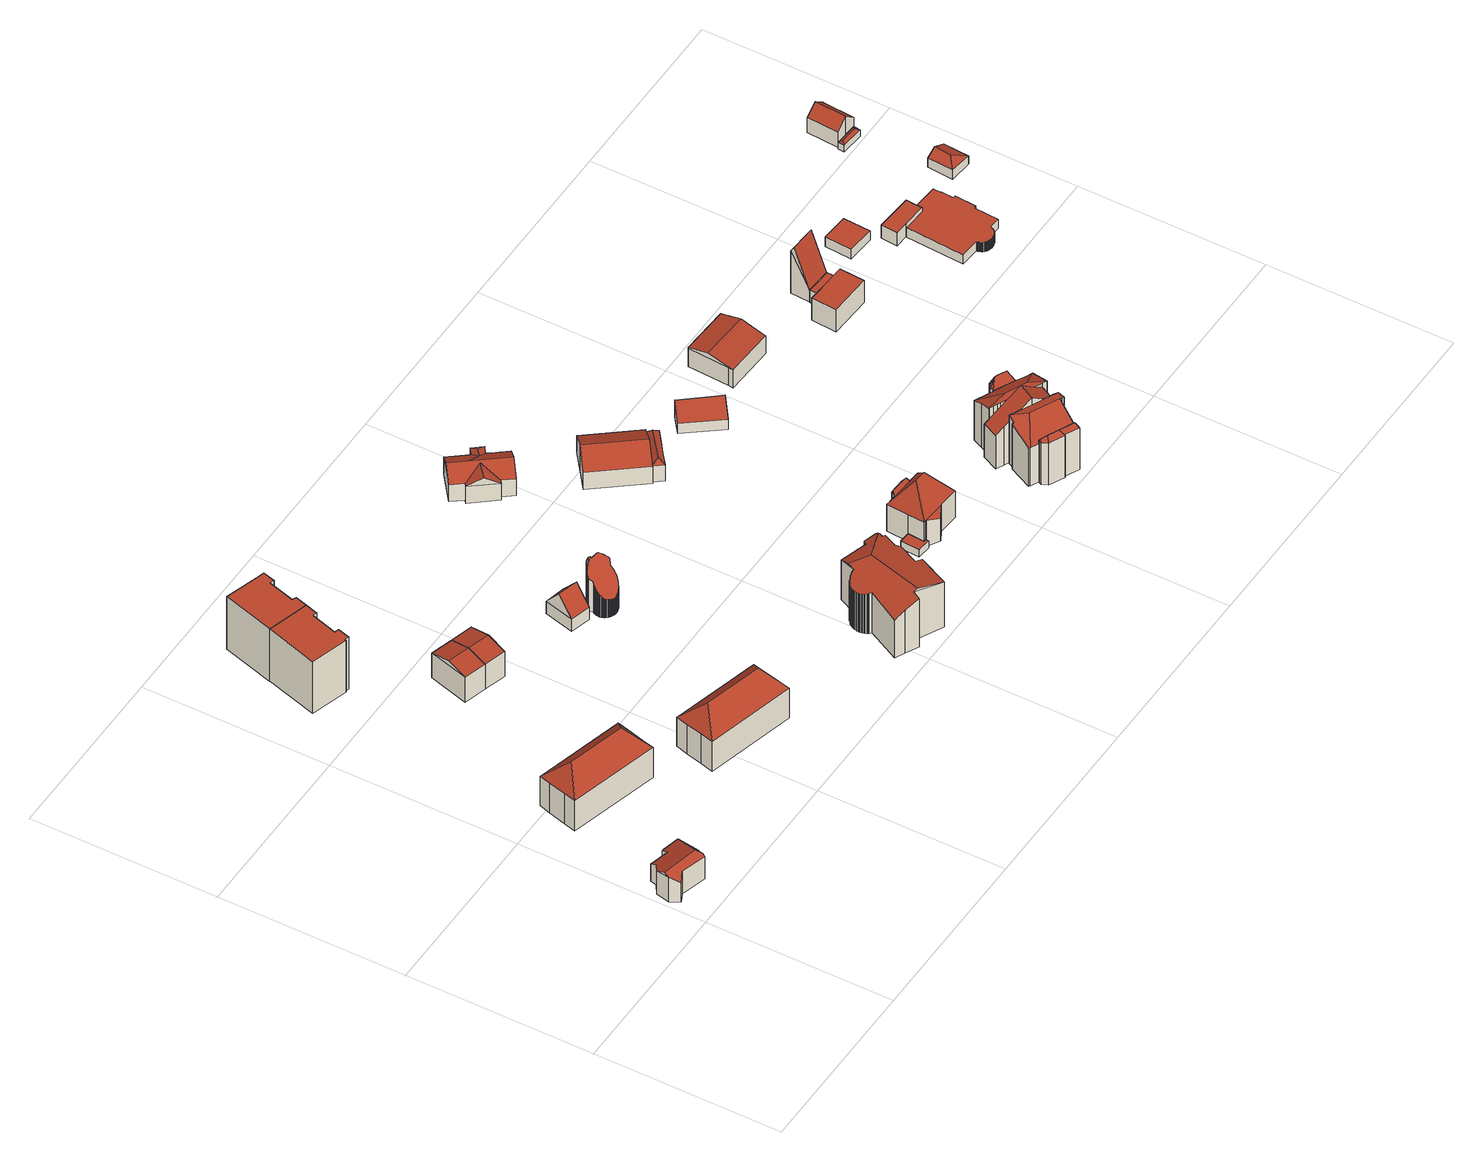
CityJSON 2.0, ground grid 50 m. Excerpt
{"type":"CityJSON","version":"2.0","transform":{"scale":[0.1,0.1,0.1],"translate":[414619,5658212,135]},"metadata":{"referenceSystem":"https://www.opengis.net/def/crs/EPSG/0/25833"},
"CityObjects":{
"building1":{"type":"Building","attributes":{"Dachtyp_tdc":"tdcFreeFormRoof","Gemeindeschluessel":14612000,"Dachneigung":26.39,"QualitaetDacherkennung":44,"Geometrietyp2DReferenz":"3000","measuredHeight":8.62,"function":"31001_9998","roofType":"5000"},"geometry":[{"type":"Solid","lod":"2","boundaries":[[[[0,1,2,3]],[[1,4,5,2]],[[4,6,7,5]],[[6,8,9,7]],[[8,10,11,9]],[[10,12,13,11]],[[12,14,15,13]],[[14,16,17,15]],[[16,18,19,17]],[[18,20,21,19]],[[20,22,23,21]],[[22,24,25,23]],[[24,26,27,25]],[[26,0,3,27]],[[28,29,24,22,20,30]],[[30,18,16,14,12,10,8,6,31,28]],[[26,29,28,31,4,1,0]],[[6,4,31]],[[20,18,30]],[[26,24,29]],[[3,2,5,7,9,11,13,15,17,19,21,23,25,27]]]],"semantics":{"surfaces":[{"type":"WallSurface"},{"type":"RoofSurface"},{"type":"GroundSurface"}],"values":[[0,0,0,0,0,0,0,0,0,0,0,0,0,0,1,1,1,0,0,0,2]]}}]},
"building2":{"type":"Building","attributes":{"Dachtyp_tdc":"tdcHipRoof","Gemeindeschluessel":14612000,"Dachneigung":44.31,"QualitaetDacherkennung":67,"Geometrietyp2DReferenz":"3000","measuredHeight":15.04,"function":"31001_9998","roofType":"3200"},"geometry":[{"type":"Solid","lod":"2","boundaries":[[[[32,33,34,35]],[[33,36,37,34]],[[36,38,39,37]],[[38,40,41,39]],[[40,42,43,41]],[[42,44,45,43]],[[44,46,47,45]],[[46,32,35,47]],[[36,33,32,46,48]],[[44,42,40,38,49]],[[46,44,49,48]],[[38,36,48,49]],[[35,34,37,39,41,43,45,47]]]],"semantics":{"surfaces":[{"type":"WallSurface"},{"type":"RoofSurface"},{"type":"GroundSurface"}],"values":[[0,0,0,0,0,0,0,0,1,1,1,1,2]]}}]},
"building3":{"type":"Building","attributes":{"Dachtyp_tdc":"tdcPolyFlatRoof","Gemeindeschluessel":14612000,"Dachneigung":0,"QualitaetDacherkennung":74,"Geometrietyp2DReferenz":"3000","measuredHeight":16.59,"function":"31001_9998","roofType":"1000"},"geometry":[{"type":"Solid","lod":"2","boundaries":[[[[50,51,52,53]],[[51,54,55,52]],[[54,56,57,55]],[[56,58,59,57]],[[58,60,61,59]],[[60,62,63,61]],[[62,64,65,63]],[[64,66,67,65]],[[66,68,69,67]],[[68,70,71,69]],[[70,50,53,71]],[[70,68,66,64,62,60,58,56,54,51,50]],[[53,52,55,57,59,61,63,65,67,69,71]]]],"semantics":{"surfaces":[{"type":"WallSurface"},{"type":"RoofSurface"},{"type":"GroundSurface"}],"values":[[0,0,0,0,0,0,0,0,0,0,0,1,2]]}}]},
"building4":{"type":"Building","attributes":{"Dachtyp_tdc":"tdcPolyFlatRoof","Gemeindeschluessel":14612000,"Dachneigung":0,"QualitaetDacherkennung":79,"Geometrietyp2DReferenz":"3000","measuredHeight":16.67,"function":"31001_9998","roofType":"1000"},"geometry":[{"type":"Solid","lod":"2","boundaries":[[[[72,73,74,75]],[[73,76,77,74]],[[76,78,79,77]],[[78,80,81,79]],[[80,50,82,81]],[[50,70,83,82]],[[70,68,84,83]],[[68,85,86,84]],[[85,87,88,86]],[[87,72,75,88]],[[87,85,68,70,50,80,78,76,73,72]],[[75,74,77,79,81,82,83,84,86,88]]]],"semantics":{"surfaces":[{"type":"WallSurface"},{"type":"RoofSurface"},{"type":"GroundSurface"}],"values":[[0,0,0,0,0,0,0,0,0,0,1,2]]}}]},
"building5":{"type":"Building","attributes":{"Dachtyp_tdc":"tdcGableRoof","Gemeindeschluessel":14612000,"Dachneigung":14.91,"QualitaetDacherkennung":47,"Geometrietyp2DReferenz":"3000","measuredHeight":9.31,"function":"31001_9998","roofType":"3100"},"geometry":[{"type":"Solid","lod":"2","boundaries":[[[[89,90,91,92]],[[90,93,94,91]],[[93,95,96,94]],[[95,89,92,96]],[[93,90,97]],[[89,95,98]],[[90,89,98,97]],[[95,93,97,98]],[[92,91,94,96]]]],"semantics":{"surfaces":[{"type":"WallSurface"},{"type":"RoofSurface"},{"type":"GroundSurface"}],"values":[[0,0,0,0,0,0,1,1,2]]}}]},
"building6":{"type":"Building","attributes":{"Dachtyp_tdc":"tdcFreeFormRoof","Gemeindeschluessel":14612000,"Dachneigung":45.02,"QualitaetDacherkennung":69,"Geometrietyp2DReferenz":"3000","measuredHeight":15.14,"function":"31001_9998","roofType":"5000"},"geometry":[{"type":"Solid","lod":"2","boundaries":[[[[99,100,101,102]],[[100,103,104,101]],[[103,105,106,104]],[[105,107,108,106]],[[107,109,110,108]],[[109,111,112,110]],[[111,113,114,112]],[[113,99,102,114]],[[113,111,109,115,99]],[[116,107,105,103,100]],[[115,109,107,116]],[[99,115,116,100]],[[102,101,104,106,108,110,112,114]]]],"semantics":{"surfaces":[{"type":"WallSurface"},{"type":"RoofSurface"},{"type":"GroundSurface"}],"values":[[0,0,0,0,0,0,0,0,1,1,1,1,2]]}}]},
"building7":{"type":"Building","attributes":{"Dachtyp_tdc":"tdcGableRoof","Gemeindeschluessel":14612000,"Dachneigung":14.8,"QualitaetDacherkennung":48,"Geometrietyp2DReferenz":"3000","measuredHeight":9.32,"function":"31001_9998","roofType":"3100"},"geometry":[{"type":"Solid","lod":"2","boundaries":[[[[117,118,119]],[[89,117,119,120]],[[118,95,120,119]],[[121,92,96,122]],[[117,89,92,121]],[[89,95,96,92]],[[95,118,122,96]],[[118,117,121,122]],[[95,89,120]]]],"semantics":{"surfaces":[{"type":"WallSurface"},{"type":"RoofSurface"},{"type":"GroundSurface"}],"values":[[0,1,1,2,0,0,0,0,0]]}}]},
"building8":{"type":"Building","attributes":{"Dachtyp_tdc":"tdcGableRoof","Gemeindeschluessel":14612000,"Dachneigung":50.18,"QualitaetDacherkennung":15,"Geometrietyp2DReferenz":"3000","measuredHeight":9.1,"function":"31001_2000","roofType":"3100"},"geometry":[{"type":"Solid","lod":"2","boundaries":[[[[123,124,125,126]],[[124,127,128,125]],[[127,129,130,128]],[[129,123,126,130]],[[127,124,131]],[[123,129,132]],[[124,123,132,131]],[[129,127,131,132]],[[126,125,128,130]]]],"semantics":{"surfaces":[{"type":"WallSurface"},{"type":"RoofSurface"},{"type":"GroundSurface"}],"values":[[0,0,0,0,0,0,1,1,2]]}}]},
"building9":{"type":"Building","attributes":{"Dachtyp_tdc":"tdcFreeFormRoof","Gemeindeschluessel":14612000,"Dachneigung":49.87,"QualitaetDacherkennung":11,"Geometrietyp2DReferenz":"3000","measuredHeight":13.91,"function":"31001_2000","roofType":"5000"},"geometry":[{"type":"Solid","lod":"2","boundaries":[[[[133,134,135,136]],[[134,137,138,135]],[[137,139,140,138]],[[139,141,142,140]],[[141,143,144,142]],[[143,145,146,144]],[[145,147,148,146]],[[147,149,150,148]],[[149,151,152,150]],[[151,153,154,152]],[[153,155,156,154]],[[155,157,158,156]],[[157,159,160,158]],[[161,162,163,164,165,166,167,168,169,170,171,172,173,174,175,176,177,178,179,180,181,182,183,184,185,186,187,188,189,190,191,192,193,194,195,159,157,196,197,151,149,147,145,143,141,139,137,134,133,198,199,200,201,202,203,204,205,206,207,208,209,210,211,212,213,214,215,216,217,218,219,220,221,222,223,224,225,226,227,228,229,230,231,232]],[[196,155,153,197]],[[194,233,234,195]],[[193,233,194]],[[153,151,197]],[[157,155,196]],[[160,235,236,237,238,239,240,241,242,243,244,245,246,247,248,249,250,251,252,253,254,255,256,257,258,259,260,261,262,263,264,265,266,267,268,269,270,271,272,273,274,275,276,277,278,279,280,281,282,283,284,285,286,287,288,289,290,291,292,293,294,295,296,297,298,299,300,301,302,303,304,305,136,135,138,140,142,144,146,148,150,152,154,156,158]],[[159,195,235,160]],[[195,234,236,235]],[[234,233,237,236]],[[233,193,238,237]],[[193,192,239,238]],[[189,188,243,242]],[[190,189,242,241]],[[188,187,244,243]],[[187,186,245,244]],[[186,185,246,245]],[[185,184,247,246]],[[184,183,248,247]],[[183,182,249,248]],[[182,181,250,249]],[[181,180,251,250]],[[180,179,252,251]],[[179,178,253,252]],[[178,177,254,253]],[[177,176,255,254]],[[176,175,256,255]],[[175,174,257,256]],[[174,173,258,257]],[[173,172,259,258]],[[172,171,260,259]],[[171,170,261,260]],[[170,169,262,261]],[[169,168,263,262]],[[168,167,264,263]],[[192,191,240,239]],[[191,190,241,240]],[[164,163,268,267]],[[167,166,265,264]],[[166,165,266,265]],[[165,164,267,266]],[[163,162,269,268]],[[162,161,270,269]],[[161,232,271,270]],[[232,231,272,271]],[[231,230,273,272]],[[230,229,274,273]],[[229,228,275,274]],[[228,227,276,275]],[[227,226,277,276]],[[226,225,278,277]],[[225,224,279,278]],[[224,223,280,279]],[[223,222,281,280]],[[222,221,282,281]],[[221,220,283,282]],[[220,219,284,283]],[[219,218,285,284]],[[218,217,286,285]],[[217,216,287,286]],[[214,213,290,289]],[[213,212,291,290]],[[212,211,292,291]],[[211,210,293,292]],[[210,209,294,293]],[[209,208,295,294]],[[208,207,296,295]],[[207,206,297,296]],[[206,205,298,297]],[[205,204,299,298]],[[204,203,300,299]],[[203,202,301,300]],[[202,201,302,301]],[[201,200,303,302]],[[200,199,304,303]],[[199,198,305,304]],[[198,133,136,305]],[[216,215,288,287]],[[215,214,289,288]]]],"semantics":{"surfaces":[{"type":"WallSurface"},{"type":"RoofSurface"},{"type":"GroundSurface"}],"values":[[0,0,0,0,0,0,0,0,0,0,0,0,0,1,1,1,0,0,0,2,0,0,0,0,0,0,0,0,0,0,0,0,0,0,0,0,0,0,0,0,0,0,0,0,0,0,0,0,0,0,0,0,0,0,0,0,0,0,0,0,0,0,0,0,0,0,0,0,0,0,0,0,0,0,0,0,0,0,0,0,0,0,0,0,0,0,0,0,0,0,0,0]]}}]},
"building10":{"type":"Building","attributes":{"Dachtyp_tdc":"tdcFreeFormRoof","Gemeindeschluessel":14612000,"Dachneigung":14.14,"QualitaetDacherkennung":17,"Geometrietyp2DReferenz":"3000","measuredHeight":16.1,"function":"31001_9998","roofType":"5000"},"geometry":[{"type":"Solid","lod":"2","boundaries":[[[[306,307,308,309]],[[307,310,311,308]],[[310,312,313,311]],[[312,314,315,313]],[[314,316,317,315]],[[316,318,319,317]],[[318,320,321,319]],[[320,322,323,321]],[[324,325,326,327]],[[325,328,329,326]],[[328,330,331,329]],[[330,332,333,331]],[[332,334,335,333]],[[334,336,337,335]],[[336,338,339,337]],[[338,340,341,339]],[[340,342,343,341]],[[342,344,345,343]],[[344,346,347,345]],[[346,348,349,347]],[[348,350,351,349]],[[350,352,353,351]],[[352,354,355,353]],[[354,356,357,355]],[[356,358,359,357]],[[358,360,361,359]],[[360,362,363,361]],[[362,364,365,363]],[[364,366,367,365]],[[366,368,369,367]],[[368,370,371,369]],[[370,372,373,371]],[[372,374,375,373]],[[374,376,377,375]],[[376,378,379,377]],[[378,380,381,379]],[[380,382,383,381]],[[382,306,309,383]],[[384,385,386,387,388,389,390,391,392,393,394,395,396,397,398,399,322,320,318,316,314,312,310,307,306,400,401]],[[402,401,400,382,380,378,376,374,372,370,368,366,364,362,360,358,356,354,352,350,348,346,344,342,340,338,336,334,332,330,328,325,324,403,404,405,406,407,408,409]],[[410,411,412,413,414,415,416,417,418,419,420,421,422,423,424,425,426,427,384,401,402,428,429]],[[409,428,402]],[[306,382,400]],[[309,308,311,313,315,317,319,321,323,430,431,432,433,434,435,436,437,438,439,440,441,442,443,444,445,446,447,448,449,450,451,452,453,454,455,456,457,458,459,460,461,462,463,464,465,466,467,468,469,470,471,472,327,326,329,331,333,335,337,339,341,343,345,347,349,351,353,355,357,359,361,363,365,367,369,371,373,375,377,379,381,383]],[[322,399,430,323]],[[399,398,431,430]],[[398,397,432,431]],[[397,396,433,432]],[[396,395,434,433]],[[395,394,435,434]],[[394,393,436,435]],[[393,392,437,436]],[[392,391,438,437]],[[391,390,439,438]],[[390,389,440,439]],[[389,388,441,440]],[[388,387,442,441]],[[387,386,443,442]],[[386,385,444,443]],[[385,384,445,444]],[[384,427,446,445]],[[427,426,447,446]],[[426,425,448,447]],[[425,424,449,448]],[[424,423,450,449]],[[423,422,451,450]],[[422,421,452,451]],[[421,420,453,452]],[[420,419,454,453]],[[419,418,455,454]],[[418,417,456,455]],[[417,416,457,456]],[[416,415,458,457]],[[415,414,459,458]],[[414,413,460,459]],[[413,412,461,460]],[[412,411,462,461]],[[411,410,463,462]],[[410,429,464,463]],[[429,428,465,464]],[[428,409,466,465]],[[409,408,467,466]],[[408,407,468,467]],[[407,406,469,468]],[[406,405,470,469]],[[405,404,471,470]],[[404,403,472,471]],[[403,324,327,472]]]],"semantics":{"surfaces":[{"type":"WallSurface"},{"type":"RoofSurface"},{"type":"GroundSurface"}],"values":[[0,0,0,0,0,0,0,0,0,0,0,0,0,0,0,0,0,0,0,0,0,0,0,0,0,0,0,0,0,0,0,0,0,0,0,0,0,0,1,1,1,0,0,2,0,0,0,0,0,0,0,0,0,0,0,0,0,0,0,0,0,0,0,0,0,0,0,0,0,0,0,0,0,0,0,0,0,0,0,0,0,0,0,0,0,0,0,0]]}}]},
"building11":{"type":"Building","attributes":{"Dachtyp_tdc":"tdcFreeFormRoof","Gemeindeschluessel":14612000,"Dachneigung":29.13,"QualitaetDacherkennung":66,"Geometrietyp2DReferenz":"3000","measuredHeight":8.05,"function":"31001_9998","roofType":"5000"},"geometry":[{"type":"Solid","lod":"2","boundaries":[[[[473,474,475,476]],[[474,477,478,475]],[[477,479,480,478]],[[479,481,482,480]],[[481,483,484,482]],[[483,485,486,484]],[[485,487,488,486]],[[487,489,490,488]],[[489,491,492,490]],[[491,493,494,492]],[[493,495,496,494]],[[495,497,498,496]],[[497,499,500,498]],[[499,501,502,500]],[[501,503,504,502]],[[503,473,476,504]],[[505,506,503,501]],[[507,508,505,501,499]],[[507,499,497]],[[509,489,487,510,511,508,507,497,495]],[[512,509,495,493]],[[512,493,491]],[[509,512,491,489]],[[510,487,485]],[[483,481,479,477,511,510,485]],[[473,506,505,508,511,477,474]],[[506,473,503]],[[476,475,478,480,482,484,486,488,490,492,494,496,498,500,502,504]]]],"semantics":{"surfaces":[{"type":"WallSurface"},{"type":"RoofSurface"},{"type":"GroundSurface"}],"values":[[0,0,0,0,0,0,0,0,0,0,0,0,0,0,0,0,1,1,0,1,1,0,1,0,1,1,1,2]]}}]},
"building12":{"type":"Building","attributes":{"Dachtyp_tdc":"tdcPolyFlatRoof","Gemeindeschluessel":14612000,"Dachneigung":0,"QualitaetDacherkennung":67,"Geometrietyp2DReferenz":"3000","measuredHeight":2.29,"function":"31001_9998","roofType":"1000"},"geometry":[{"type":"Solid","lod":"2","boundaries":[[[[513,514,515,516]],[[514,517,518,515]],[[517,519,520,518]],[[519,521,522,520]],[[521,523,524,522]],[[523,513,516,524]],[[523,521,519,517,514,513]],[[516,515,518,520,522,524]]]],"semantics":{"surfaces":[{"type":"WallSurface"},{"type":"RoofSurface"},{"type":"GroundSurface"}],"values":[[0,0,0,0,0,0,1,2]]}}]},
"building13":{"type":"Building","attributes":{"Gemeindeschluessel":14612000,"Geometrietyp2DReferenz":"3000","function":"31001_9998","roofType":"9999"},"children":["building13-1","building13-2","building13-3"]},
"building13-1":{"type":"BuildingPart","attributes":{"Dachtyp_tdc":"tdcPolyFlatRoof","Dachneigung":33.14,"QualitaetDacherkennung":34,"Geometrietyp2DReferenz":"3000","measuredHeight":8.42,"roofType":"2100"},"parents":["building13"],"geometry":[{"type":"MultiSurface","lod":"2","boundaries":[[[525,526,527,528]],[[529,525,528,530]],[[529,526,525]],[[528,527,530]]],"semantics":{"surfaces":[{"type":"WallSurface"},{"type":"RoofSurface"},{"type":"GroundSurface"}],"values":[0,0,1,2]}}]},
"building13-2":{"type":"BuildingPart","attributes":{"Dachtyp_tdc":"tdcFreeFormRoof","Dachneigung":53.93,"QualitaetDacherkennung":16,"Geometrietyp2DReferenz":"3000","measuredHeight":9.31,"roofType":"5000"},"parents":["building13"],"geometry":[{"type":"MultiSurface","lod":"2","boundaries":[[[531,532,533,534]],[[532,535,536,533]],[[535,537,538,536]],[[539,537,535]],[[540,539,535,532]],[[540,532,531]],[[539,540,531,537]],[[534,533,536,538]]],"semantics":{"surfaces":[{"type":"WallSurface"},{"type":"RoofSurface"},{"type":"GroundSurface"}],"values":[0,0,0,0,1,0,1,2]}}]},
"building13-3":{"type":"BuildingPart","attributes":{"Dachtyp_tdc":"tdcHipRoof","Dachneigung":52.38,"QualitaetDacherkennung":80,"Geometrietyp2DReferenz":"3000","measuredHeight":15.26,"roofType":"3200"},"parents":["building13"],"geometry":[{"type":"MultiSurface","lod":"2","boundaries":[[[541,542,543,527]],[[542,544,545,543]],[[544,546,547,545]],[[546,548,549,547]],[[548,550,551,549]],[[550,552,553,551]],[[552,554,531,534,553]],[[555,556,557,538,537]],[[556,558,559,557]],[[558,560,561,559]],[[560,562,563,561]],[[562,564,529,530,563]],[[541,527,526]],[[562,560,558,556,565]],[[548,546,544,566]],[[556,555,554,552,550,548,566,565]],[[544,542,541,564,562,565,566]],[[543,545,547,549,551,553,534,538,557,559,561,563,530,527]]],"semantics":{"surfaces":[{"type":"WallSurface"},{"type":"RoofSurface"},{"type":"GroundSurface"}],"values":[0,0,0,0,0,0,0,0,0,0,0,0,0,1,1,1,1,2]}}]},
"building14":{"type":"Building","attributes":{"Gemeindeschluessel":14612000,"Geometrietyp2DReferenz":"3000","function":"31001_2000","roofType":"9999"},"children":["building14-1","building14-2"]},
"building14-1":{"type":"BuildingPart","attributes":{"Dachtyp_tdc":"tdcGableRoof","Dachneigung":26.77,"QualitaetDacherkennung":88,"Geometrietyp2DReferenz":"3000","measuredHeight":8.41,"roofType":"3100"},"parents":["building14"],"geometry":[{"type":"MultiSurface","lod":"2","boundaries":[[[567,568,569]],[[570,571,572,573,574]],[[571,575,576,572]],[[575,577,578,576]],[[577,579,580,578]],[[579,581,582,580]],[[581,583,584,582]],[[583,567,569,584]],[[579,577,575,571,570,585]],[[585,567,583,581,579]],[[569,586,573,572,576,578,580,582,584]]],"semantics":{"surfaces":[{"type":"WallSurface"},{"type":"RoofSurface"},{"type":"GroundSurface"}],"values":[0,0,0,0,0,0,0,0,1,1,2]}}]},
"building14-2":{"type":"BuildingPart","attributes":{"Dachtyp_tdc":"tdcFreeFormRoof","Dachneigung":44.8,"QualitaetDacherkennung":9,"Geometrietyp2DReferenz":"3000","measuredHeight":6.52,"roofType":"5000"},"parents":["building14"],"geometry":[{"type":"MultiSurface","lod":"2","boundaries":[[[587,588,572,589]],[[588,574,573,572]],[[568,590,591,569]],[[590,592,593,591]],[[592,594,595,593]],[[594,587,589,595]],[[590,568,596]],[[568,597,574,598,596]],[[574,588,587,598]],[[587,594,592,590,596,598]],[[589,572,573,586,569,591,593,595]]],"semantics":{"surfaces":[{"type":"WallSurface"},{"type":"RoofSurface"},{"type":"GroundSurface"}],"values":[0,0,0,0,0,0,1,1,1,1,2]}}]},
"building15":{"type":"Building","attributes":{"Dachtyp_tdc":"tdcPolyFlatRoof","Gemeindeschluessel":14612000,"Dachneigung":21.72,"QualitaetDacherkennung":78,"Geometrietyp2DReferenz":"3000","measuredHeight":5.45,"function":"31001_9998","roofType":"2100"},"geometry":[{"type":"Solid","lod":"2","boundaries":[[[[599,600,601,602]],[[600,603,604,601]],[[603,605,606,604]],[[605,599,602,606]],[[605,603,600,599]],[[602,601,604,606]]]],"semantics":{"surfaces":[{"type":"WallSurface"},{"type":"RoofSurface"},{"type":"GroundSurface"}],"values":[[0,0,0,0,1,2]]}}]},
"building16":{"type":"Building","attributes":{"Gemeindeschluessel":14612000,"Geometrietyp2DReferenz":"3000","function":"31001_9998","roofType":"9999"},"children":["building16-1","building16-2"]},
"building16-1":{"type":"BuildingPart","attributes":{"Dachtyp_tdc":"tdcFreeFormRoof","Dachneigung":55.05,"QualitaetDacherkennung":14,"Geometrietyp2DReferenz":"3000","measuredHeight":14.81,"roofType":"5000"},"parents":["building16"],"geometry":[{"type":"MultiSurface","lod":"2","boundaries":[[[607,608,609,610]],[[608,611,612,609]],[[611,613,614,612]],[[613,615,616,614]],[[615,617,618,619,616]],[[620,621,622,623,624]],[[621,625,626,622]],[[625,607,610,626]],[[620,617,615,627,628,629,630]],[[615,613,611,627]],[[611,608,628,627]],[[608,607,629,628]],[[607,625,630,629]],[[625,621,620,630]],[[610,609,612,614,616,619,623,622,626]]],"semantics":{"surfaces":[{"type":"WallSurface"},{"type":"RoofSurface"},{"type":"GroundSurface"}],"values":[0,0,0,0,0,0,0,0,1,1,1,1,1,1,2]}}]},
"building16-2":{"type":"BuildingPart","attributes":{"Dachtyp_tdc":"tdcHipAndGableRoof","Dachneigung":29.44,"QualitaetDacherkennung":34,"Geometrietyp2DReferenz":"3000","measuredHeight":15.8,"roofType":"5000"},"parents":["building16"],"geometry":[{"type":"MultiSurface","lod":"2","boundaries":[[[631,632,633,634]],[[632,635,636,633]],[[635,637,638,636]],[[637,624,623,638]],[[618,639,640,619]],[[639,641,642,640]],[[641,643,644,642]],[[643,645,646,644]],[[645,647,648,646]],[[647,649,650,648]],[[649,651,652,650]],[[651,653,654,652]],[[647,645,643,641,639,655]],[[639,618,624,637,635,632,631,656,657,658,655]],[[658,653,651,649,647,655]],[[654,659,660,661,634,633,636,638,623,619,640,642,644,646,648,650,652]],[[653,658,659,654]],[[658,657,660,659]],[[657,656,661,660]],[[656,631,634,661]]],"semantics":{"surfaces":[{"type":"WallSurface"},{"type":"RoofSurface"},{"type":"GroundSurface"}],"values":[0,0,0,0,0,0,0,0,0,0,0,0,1,1,1,2,0,0,0,0]}}]},
"building17":{"type":"Building","attributes":{"Gemeindeschluessel":14612000,"Geometrietyp2DReferenz":"3000","function":"31001_9998","roofType":"9999"},"children":["building17-1","building17-2","building17-3","building17-4"]},
"building17-1":{"type":"BuildingPart","attributes":{"Dachtyp_tdc":"tdcFreeFormRoof","Dachneigung":39.55,"QualitaetDacherkennung":21,"Geometrietyp2DReferenz":"3000","measuredHeight":10.67,"roofType":"5000"},"parents":["building17"],"geometry":[{"type":"MultiSurface","lod":"2","boundaries":[[[662,663,664,665]],[[666,667,668,669]],[[667,670,671,668]],[[670,662,665,671]],[[672,673,674,675]],[[662,670,676,672,675,663]],[[667,676,670]],[[666,673,672,676,667]],[[677,674,673,666]],[[665,664,678,669,668,671]]],"semantics":{"surfaces":[{"type":"WallSurface"},{"type":"RoofSurface"},{"type":"GroundSurface"}],"values":[0,0,0,0,1,1,0,0,0,2]}}]},
"building17-2":{"type":"BuildingPart","attributes":{"Dachtyp_tdc":"tdcFreeFormRoof","Dachneigung":62.62,"QualitaetDacherkennung":19,"Geometrietyp2DReferenz":"3000","measuredHeight":15.72,"roofType":"5000"},"parents":["building17"],"geometry":[{"type":"MultiSurface","lod":"2","boundaries":[[[679,680,681,682]],[[680,683,684,681]],[[683,685,686,684]],[[685,687,688,686]],[[687,689,690,688]],[[689,691,692,690]],[[691,693,694,692]],[[693,695,696,694]],[[695,697,698,696]],[[697,699,666,669,698]],[[697,695,693,691,689,700,701]],[[689,687,702,700]],[[687,685,703,702]],[[685,683,704,703]],[[683,680,679,705,706,707,704]],[[707,708,701,700,702,703,704]],[[708,699,697,701]],[[709,710,682,681,684,686,688,690,692,694,696,698,669,678]]],"semantics":{"surfaces":[{"type":"WallSurface"},{"type":"RoofSurface"},{"type":"GroundSurface"}],"values":[0,0,0,0,0,0,0,0,0,0,1,1,1,1,1,1,1,2]}}]},
"building17-3":{"type":"BuildingPart","attributes":{"Dachtyp_tdc":"tdcGableRoof","Dachneigung":33.9,"QualitaetDacherkennung":54,"Geometrietyp2DReferenz":"3000","measuredHeight":17.3,"roofType":"3100"},"parents":["building17"],"geometry":[{"type":"MultiSurface","lod":"2","boundaries":[[[711,712,713,714]],[[712,715,716,713]],[[717,718,719,720]],[[718,721,722,719]],[[721,723,724,722]],[[723,725,726,724]],[[725,711,714,726]],[[721,718,717,727,728]],[[728,729,715,712,711,725,723,721]],[[714,713,716,730,720,719,722,724,726]]],"semantics":{"surfaces":[{"type":"WallSurface"},{"type":"RoofSurface"},{"type":"GroundSurface"}],"values":[0,0,0,0,0,0,0,1,1,2]}}]},
"building17-4":{"type":"BuildingPart","attributes":{"Dachtyp_tdc":"tdcHipRoof","Dachneigung":32.51,"QualitaetDacherkennung":36,"Geometrietyp2DReferenz":"3000","measuredHeight":15.26,"roofType":"3200"},"parents":["building17"],"geometry":[{"type":"MultiSurface","lod":"2","boundaries":[[[731,732,665,664,663]],[[732,733,734,665]],[[733,735,736,734]],[[735,737,720,736]],[[737,717,720]],[[738,739,740,716,715]],[[739,741,742,740]],[[741,743,710,742]],[[743,744,679,682,710]],[[741,739,738,745]],[[735,733,746]],[[738,729,747,727,737,735,746,745]],[[733,732,731,748,749,706,743,744,743,741,745,746]],[[710,709,678,664,665,734,736,720,730,716,740,742,710,682]]],"semantics":{"surfaces":[{"type":"WallSurface"},{"type":"RoofSurface"},{"type":"GroundSurface"}],"values":[0,0,0,0,0,0,0,0,0,1,1,1,1,2]}}]},
"building18":{"type":"Building","attributes":{"Gemeindeschluessel":14612000,"Dachtyp_tdc":"tdcGableRoof","Dachneigung":13.98,"QualitaetDacherkennung":85,"Geometrietyp2DReferenz":"3000","measuredHeight":7.41,"function":"31001_9998","roofType":"3100"},"geometry":[{"type":"Solid","lod":"2","boundaries":[[[[750,751,752,753]],[[751,754,755,752]],[[754,756,757,755]],[[756,758,759,757]],[[758,760,761,759]],[[760,750,753,761]],[[760,762,763,764,765,750]],[[766,764,763,767]],[[754,766,767,756]],[[756,767,763,762,758]],[[751,765,764,766,754]],[[750,765,751]],[[758,762,760]],[[753,752,755,757,759,761]]]],"semantics":{"surfaces":[{"type":"WallSurface"},{"type":"RoofSurface"},{"type":"GroundSurface"}],"values":[[0,0,0,0,0,0,1,1,0,0,0,0,0,2]]}}]},
"building19":{"type":"Building","attributes":{"Gemeindeschluessel":14612000,"Geometrietyp2DReferenz":"3000","function":"31001_9998","roofType":"9999"},"children":["building19-1","building19-2"]},
"building19-1":{"type":"BuildingPart","attributes":{"Dachtyp_tdc":"tdcPolyFlatRoof","Dachneigung":0,"QualitaetDacherkennung":75,"Geometrietyp2DReferenz":"3000","measuredHeight":7.1,"roofType":"1000"},"parents":["building19"],"geometry":[{"type":"MultiSurface","lod":"2","boundaries":[[[768,769,770,771,772]],[[769,773,774,770]],[[773,775,776,774]],[[775,777,778,779,776]],[[777,775,773,769,768]],[[771,770,774,776,779]]],"semantics":{"surfaces":[{"type":"WallSurface"},{"type":"RoofSurface"},{"type":"GroundSurface"}],"values":[0,0,0,0,1,2]}}]},
"building19-2":{"type":"BuildingPart","attributes":{"Dachtyp_tdc":"tdcPolyFlatRoof","Dachneigung":0,"QualitaetDacherkennung":24,"Geometrietyp2DReferenz":"3000","measuredHeight":3.99,"roofType":"1000"},"parents":["building19"],"geometry":[{"type":"MultiSurface","lod":"2","boundaries":[[[780,772,771,781]],[[778,782,783,779]],[[782,780,781,783]],[[782,778,772,780]],[[781,771,779,783]]],"semantics":{"surfaces":[{"type":"WallSurface"},{"type":"RoofSurface"},{"type":"GroundSurface"}],"values":[0,0,0,1,2]}}]},
"building20":{"type":"Building","attributes":{"Dachtyp_tdc":"tdcGableRoof","Gemeindeschluessel":14612000,"Dachneigung":69.28,"QualitaetDacherkennung":6,"Geometrietyp2DReferenz":"3000","measuredHeight":15,"function":"31001_9998","roofType":"3100"},"geometry":[{"type":"Solid","lod":"2","boundaries":[[[[784,785,786,787]],[[785,788,789,786]],[[788,790,791,789]],[[785,784,792]],[[790,788,793]],[[784,790,793,792]],[[788,785,792,793]],[[791,787,786,789]],[[790,784,787,791]]]],"semantics":{"surfaces":[{"type":"WallSurface"},{"type":"RoofSurface"},{"type":"GroundSurface"}],"values":[[0,0,0,0,0,1,1,2,0]]}}]},
"building21":{"type":"Building","attributes":{"Dachtyp_tdc":"tdcPolyFlatRoof","Gemeindeschluessel":14612000,"Dachneigung":0,"QualitaetDacherkennung":79,"Geometrietyp2DReferenz":"3000","measuredHeight":3.02,"function":"31001_9998","roofType":"1000"},"geometry":[{"type":"Solid","lod":"2","boundaries":[[[[794,795,796,797]],[[795,798,799,796]],[[798,800,801,799]],[[800,794,797,801]],[[800,798,795,794]],[[797,796,799,801]]]],"semantics":{"surfaces":[{"type":"WallSurface"},{"type":"RoofSurface"},{"type":"GroundSurface"}],"values":[[0,0,0,0,1,2]]}}]},
"building22":{"type":"Building","attributes":{"Dachtyp_tdc":"tdcPolyFlatRoof","Gemeindeschluessel":14612000,"Dachneigung":0,"QualitaetDacherkennung":81,"Geometrietyp2DReferenz":"3000","measuredHeight":4.11,"function":"31001_9998","roofType":"1000"},"geometry":[{"type":"Solid","lod":"2","boundaries":[[[[802,803,804,805]],[[803,806,807,804]],[[806,808,809,807]],[[808,810,811,809]],[[810,812,813,811]],[[812,802,805,813]],[[812,810,808,806,803,802]],[[805,804,807,809,811,813]]]],"semantics":{"surfaces":[{"type":"WallSurface"},{"type":"RoofSurface"},{"type":"GroundSurface"}],"values":[[0,0,0,0,0,0,1,2]]}}]},
"building23":{"type":"Building","attributes":{"Dachtyp_tdc":"tdcPolyFlatRoof","Gemeindeschluessel":14612000,"Dachneigung":0,"QualitaetDacherkennung":0,"Geometrietyp2DReferenz":"3000","BezugspunktDach":"2000","measuredHeight":3,"function":"31001_9998"},"geometry":[{"type":"MultiSurface","lod":"2","boundaries":[[[814,815,816,817,818,819,820,821,822,823,824,825,826,827,828,829,830,831,832,833,834,835,836,837,838,839,840,841,842,843,844,845,846,847,848,849,850,851,852,853,854,855,856,857,858,859,860,861,862,863,864]],[[864,863,865,866]],[[863,862,867,865]],[[862,861,868,867]],[[861,860,869,868]],[[860,859,870,869]],[[859,858,871,870]],[[858,857,872,871]],[[857,856,873,872]],[[856,855,874,873]],[[855,854,875,874]],[[854,853,876,875]],[[853,852,877,876]],[[852,851,878,877]],[[851,850,879,878]],[[850,849,880,879]],[[849,848,881,880]],[[848,847,882,881]],[[847,846,883,882]],[[846,845,884,883]],[[845,844,885,884]],[[844,843,886,885]],[[843,842,887,886]],[[842,841,888,887]],[[841,840,889,888]],[[840,839,890,889]],[[839,838,891,890]],[[838,837,892,891]],[[837,836,893,892]],[[836,835,894,893]],[[835,834,895,894]],[[834,833,896,895]],[[833,832,897,896]],[[832,831,898,897]],[[831,830,899,898]],[[830,829,900,899]],[[829,828,901,900]],[[828,827,902,901]],[[827,826,903,902]],[[826,825,904,903]],[[825,824,905,904]],[[824,823,906,905]],[[823,822,907,906]],[[822,821,908,907]],[[821,820,909,908]],[[820,819,910,909]],[[819,818,911,910]],[[818,817,912,911]],[[817,816,913,912]],[[816,815,914,913]],[[815,814,915,914]],[[814,864,866,915]],[[866,865,867,868,869,870,871,872,873,874,875,876,877,878,879,880,881,882,883,884,885,886,887,888,889,890,891,892,893,894,895,896,897,898,899,900,901,902,903,904,905,906,907,908,909,910,911,912,913,914,915]]],"semantics":{"surfaces":[{"type":"RoofSurface"},{"type":"WallSurface"},{"type":"GroundSurface"}],"values":[0,1,1,1,1,1,1,1,1,1,1,1,1,1,1,1,1,1,1,1,1,1,1,1,1,1,1,1,1,1,1,1,1,1,1,1,1,1,1,1,1,1,1,1,1,1,1,1,1,1,1,1,2]}}]},
"building24":{"type":"Building","attributes":{"Dachtyp_tdc":"tdcHipAndGableRoof","Gemeindeschluessel":14612000,"Dachneigung":28.68,"QualitaetDacherkennung":64,"Geometrietyp2DReferenz":"3000","measuredHeight":4.56,"function":"31001_9998","roofType":"5000"},"geometry":[{"type":"Solid","lod":"2","boundaries":[[[[916,917,918,919]],[[917,920,921,918]],[[920,922,923,921]],[[922,916,919,923]],[[920,917,924]],[[916,922,925]],[[917,916,925,924]],[[922,920,924,925]],[[919,918,921,923]]]],"semantics":{"surfaces":[{"type":"WallSurface"},{"type":"RoofSurface"},{"type":"GroundSurface"}],"values":[[0,0,0,0,1,0,1,1,2]]}}]},
"building25":{"type":"Building","attributes":{"Dachtyp_tdc":"tdcFreeFormRoof","Gemeindeschluessel":14612000,"Dachneigung":27.25,"QualitaetDacherkennung":27,"Geometrietyp2DReferenz":"3000","measuredHeight":2.51,"function":"31001_9998","roofType":"5000"},"geometry":[{"type":"Solid","lod":"2","boundaries":[[[[926,927,928,929]],[[927,930,931,928]],[[930,932,933,931]],[[932,926,929,933]],[[934,932,930]],[[935,934,930,927]],[[935,927,926]],[[934,935,926,932]],[[929,928,931,933]]]],"semantics":{"surfaces":[{"type":"WallSurface"},{"type":"RoofSurface"},{"type":"GroundSurface"}],"values":[[0,0,0,0,1,1,1,1,2]]}}]},
"building26":{"type":"Building","attributes":{"Dachtyp_tdc":"tdcGableRoof","Gemeindeschluessel":14612000,"Dachneigung":41.11,"QualitaetDacherkennung":74,"Geometrietyp2DReferenz":"3000","measuredHeight":7.37,"function":"31001_9998","roofType":"3100"},"geometry":[{"type":"Solid","lod":"2","boundaries":[[[[936,937,938,939]],[[937,940,941,938]],[[940,942,943,941]],[[942,944,945,943]],[[944,946,947,945]],[[946,948,949,947]],[[948,936,939,949]],[[944,942,940,937]],[[937,936,948,946,944]],[[939,938,941,943,945,947,949]]]],"semantics":{"surfaces":[{"type":"WallSurface"},{"type":"RoofSurface"},{"type":"GroundSurface"}],"values":[[0,0,0,0,0,0,0,1,1,2]]}}]}
},
"vertices":[
[44,88,92],[21,77,79],[21,77,19],[44,88,19],[7,102,96],[7,102,19],[15,138,93],[15,138,19],[40,154,82],[40,154,19],[44,171,74],[44,171,19],[97,158,74],[97,158,19],[102,176,65],[102,176,19],[108,175,65],[108,175,19],[108,176,64],[108,176,19],[155,165,64],[155,165,19],[137,99,75],[137,99,19],[123,103,91],[123,103,19],[113,69,90],[113,69,19],[107,90,106],[115,76,95],[154,165,64],[9,113,106],
[114,443,104],[126,489,103],[126,489,9],[114,443,9],[135,520,103],[135,520,9],[376,456,102],[376,456,9],[368,424,103],[368,424,9],[355,378,104],[355,378,9],[347,345,105],[347,345,9],[105,410,105],[105,410,9],[162,453,160],[315,412,160],
[266,1220,189],[256,1186,189],[256,1186,23],[266,1220,23],[245,1189,189],[245,1189,23],[224,1119,189],[224,1119,23],[236,1116,189],[236,1116,23],[226,1083,189],[226,1083,23],[215,1086,189],[215,1086,23],[214,1083,189],[214,1083,23],[115,1112,189],[115,1112,23],[156,1252,189],[156,1252,23],[255,1223,189],[255,1223,23],
[307,1357,189],[297,1324,189],[297,1324,22],[307,1357,22],[286,1328,189],[286,1328,22],[265,1257,189],[265,1257,22],[276,1253,189],[276,1253,22],[266,1220,22],[255,1223,22],[156,1252,22],[197,1390,189],[197,1390,22],[296,1360,189],[296,1360,22],
[378,811,110],[318,828,110],[318,828,31],[378,811,31],[349,935,109],[349,935,31],[408,918,109],[408,918,31],[333,881,124],[393,864,124],
[669,176,107],[430,238,106],[430,238,12],[669,176,12],[439,272,106],[439,272,12],[450,316,105],[450,316,12],[459,350,104],[459,350,12],[698,287,104],[698,287,12],[689,254,105],[689,254,12],[678,210,106],[678,210,12],[642,241,163],[484,282,163],
[437,794,110],[468,901,109],[452,846,124],[393,863,124],[437,794,31],[468,901,31],
[695,723,70],[641,737,70],[641,737,32],[695,723,32],[661,817,71],[661,817,32],[715,804,71],[715,804,32],[651,776,123],[705,762,123],
[720,743,154],[722,745,156],[722,745,36],[720,743,36],[724,746,159],[724,746,36],[727,747,161],[727,747,36],[729,748,163],[729,748,36],[731,749,165],[731,749,36],[733,749,167],[733,749,36],[736,750,168],[736,750,36],[738,750,169],[738,750,36],[741,750,171],[741,750,36],[743,759,160],[743,759,36],[748,758,158],[748,758,36],[746,749,172],[746,749,36],[755,746,174],[755,746,36],[741,678,93],[743,678,94],[745,678,95],[747,678,97],[749,679,99],[752,680,101],[754,681,102],[756,681,104],[758,682,106],[759,684,108],[761,685,111],[763,686,113],[764,688,115],[765,689,117],[767,692,121],[769,694,124],[769,696,126],[770,698,129],[771,700,131],[771,702,134],[772,704,136],[772,706,138],[772,708,141],[772,710,143],[772,712,145],[772,713,146],[780,719,157],[779,723,160],[777,727,164],[775,730,167],[773,734,170],[771,737,172],[768,741,174],[768,742,175],[764,744,175],[747,752,175],[742,754,175],[718,742,151],[717,740,149],[715,739,146],[714,737,144],[712,735,140],[716,725,132],[714,723,128],[713,721,126],[712,719,124],[712,716,120],[711,714,117],[711,712,115],[710,710,113],[710,707,110],[710,705,107],[711,703,105],[711,701,104],[711,699,102],[712,698,100],[713,695,98],[714,693,96],[715,692,95],[716,690,94],[717,689,93],[719,687,93],[721,686,92],[723,684,91],[724,683,90],[726,682,90],[728,681,90],[730,680,90],[732,679,90],[734,678,90],[737,678,91],[739,678,92],[771,749,154],[766,751,156],[764,744,36],[766,751,36],[771,749,36],[768,741,36],[771,737,36],[773,734,36],[775,730,36],[777,727,36],[779,723,36],[780,719,36],[772,713,36],[772,712,36],[772,710,36],[772,708,36],[772,706,36],[772,704,36],[771,702,36],[771,700,36],[770,698,36],[769,696,36],[769,694,36],[767,692,36],[765,689,36],[764,688,36],[763,686,36],[761,685,36],[759,684,36],[758,682,36],[756,681,36],[754,681,36],[752,680,36],[749,679,36],[747,678,36],[745,678,36],[743,678,36],[741,678,36],[739,678,36],[737,678,36],[734,678,36],[732,679,36],[730,680,36],[728,681,36],[726,682,36],[724,683,36],[723,684,36],[721,686,36],[719,687,36],[717,689,36],[716,690,36],[715,692,36],[714,693,36],[713,695,36],[712,698,36],[711,699,36],[711,701,36],[711,703,36],[710,705,36],[710,707,36],[710,710,36],[711,712,36],[711,714,36],[712,716,36],[712,719,36],[713,721,36],[714,723,36],[716,725,36],[712,735,36],[714,737,36],[715,739,36],[717,740,36],[718,742,36],
[1050,265,152],[1112,235,167],[1112,235,27],[1050,265,27],[1112,236,166],[1112,236,27],[1112,237,166],[1112,237,27],[1113,238,165],[1113,238,27],[1113,239,165],[1113,239,27],[1114,240,164],[1114,240,27],[1115,241,164],[1115,241,27],[1116,242,163],[1116,242,27],[984,158,152],[983,161,151],[983,161,27],[984,158,27],[982,163,150],[982,163,27],[981,166,150],[981,166,27],[981,169,149],[981,169,27],[980,172,148],[980,172,27],[980,175,148],[980,175,27],[980,178,148],[980,178,27],[980,181,147],[980,181,27],[981,184,147],[981,184,27],[981,187,147],[981,187,27],[982,190,147],[982,190,27],[983,192,147],[983,192,27],[984,195,147],[984,195,27],[986,198,148],[986,198,27],[988,201,148],[988,201,27],[989,203,149],[989,203,27],[991,205,149],[991,205,27],[993,207,150],[993,207,27],[996,209,151],[996,209,27],[998,211,152],[998,211,27],[1000,213,153],[1000,213,27],[1003,214,154],[1003,214,27],[1006,215,155],[1006,215,27],[1008,216,156],[1008,216,27],[1011,217,158],[1011,217,27],[1014,218,159],[1014,218,27],[1017,218,160],[1017,218,27],[1020,219,162],[1020,219,27],[1027,218,165],[1027,218,27],[1154,228,169],[1154,229,169],[1154,230,168],[1153,231,168],[1153,232,168],[1152,232,167],[1152,233,167],[1126,246,161],[1123,246,161],[1122,246,161],[1121,245,161],[1120,245,161],[1119,245,162],[1118,244,162],[1117,243,162],[1116,243,163],[1036,237,167],[1068,195,188],[1029,48,188],[986,155,153],[987,153,154],[992,148,157],[948,62,147],[975,49,162],[1008,32,180],[1019,53,183],[1118,108,170],[1146,163,167],[1143,169,168],[1140,176,169],[1158,212,167],[1150,216,170],[1151,216,169],[1152,217,169],[1152,218,169],[1153,219,169],[1153,220,169],[1154,221,169],[1154,222,169],[1154,223,169],[1154,224,169],[1154,225,169],[1154,226,169],[1154,227,169],[1093,16,171],[1135,100,166],[1116,243,27],[1117,243,27],[1118,244,27],[1119,245,27],[1120,245,27],[1121,245,27],[1122,246,27],[1123,246,27],[1126,246,27],[1152,233,27],[1152,232,27],[1153,232,27],[1153,231,27],[1154,230,27],[1154,229,27],[1154,228,27],[1154,227,27],[1154,226,27],[1154,225,27],[1154,224,27],[1154,223,27],[1154,222,27],[1154,221,27],[1153,220,27],[1153,219,27],[1152,218,27],[1152,217,27],[1151,216,27],[1150,216,27],[1158,212,27],[1140,176,27],[1143,169,27],[1146,163,27],[1118,108,27],[1135,100,27],[1093,16,27],[1019,53,27],[1008,32,27],[975,49,27],[948,62,27],[992,148,27],[987,153,27],[986,155,27],
[1006,1187,91],[998,1181,91],[998,1181,37],[1006,1187,37],[988,1173,91],[988,1173,37],[995,1163,91],[995,1163,37],[1008,1147,91],[1008,1147,37],[1016,1137,91],[1016,1137,37],[1024,1126,91],[1024,1126,37],[952,1070,91],[952,1070,37],[930,1098,91],[930,1098,37],[922,1092,91],[922,1092,37],[871,1157,91],[871,1157,37],[879,1163,91],[879,1163,37],[856,1193,91],[856,1193,37],[928,1249,91],[928,1249,37],[967,1199,91],[967,1199,37],[985,1212,91],[985,1212,37],[964,1176,101],[982,1190,101],[892,1221,117],[923,1181,117],[936,1156,114],[988,1098,117],[923,1180,117],[896,1124,114],
[1250,176,61],[1253,227,61],[1253,227,38],[1250,176,38],[1283,225,61],[1283,225,38],[1280,181,61],[1280,181,38],[1287,181,61],[1287,181,38],[1287,173,61],[1287,173,38],
[1322,162,109],[1290,181,120],[1290,181,36],[1322,162,36],[1349,177,120],[1349,177,36],
[1319,283,119],[1330,297,119],[1330,297,36],[1319,283,36],[1372,295,119],[1372,295,36],[1382,279,119],[1382,279,36],[1377,287,129],[1325,290,129],
[1290,181,121],[1287,181,121],[1287,181,36],[1280,181,121],[1280,181,36],[1283,225,121],[1283,225,36],[1287,285,121],[1287,285,36],[1292,284,121],[1292,284,36],[1316,283,121],[1316,283,36],[1319,283,121],[1382,279,121],[1412,277,121],[1412,277,36],[1410,251,121],[1410,251,36],[1407,195,121],[1407,195,36],[1405,173,121],[1405,173,36],[1350,177,121],[1361,229,189],[1329,231,189],
[1238,896,92],[1238,896,88],[1238,896,37],[1150,827,94],[1150,826,94],[1150,826,37],[1150,827,37],[1150,827,88],[1146,823,91],[1146,823,37],[1048,949,91],[1048,949,37],[1095,986,121],[1095,986,37],[1145,1025,89],[1145,1025,37],[1243,900,89],[1243,900,37],[1193,860,121],[1193,860,37],
[1168,803,88],[1150,826,88],[1168,803,37],[1257,872,88],[1257,872,37],[1227,849,88],[1227,849,37],[1198,827,88],[1198,827,37],[1239,878,102],[1193,860,88],[1168,822,102],
[1313,856,71],[1356,890,93],[1356,890,39],[1313,856,39],[1428,799,94],[1428,799,39],[1383,764,71],[1383,764,39],
[1649,28,167],[1648,26,167],[1648,26,34],[1649,28,34],[1607,45,167],[1607,45,34],[1600,61,167],[1600,61,34],[1602,66,174],[1602,66,34],[1604,70,167],[1604,70,156],[1604,70,34],[1695,27,167],[1690,16,167],[1690,16,34],[1695,27,34],[1695,27,156],[1687,10,167],[1687,10,34],[1615,53,182],[1643,40,182],[1645,40,181],[1683,22,181],
[1723,84,192],[1718,74,186],[1718,74,34],[1723,84,34],[1699,35,161],[1699,35,34],[1697,31,159],[1697,31,34],[1583,80,156],[1583,80,34],[1580,82,155],[1580,82,34],[1609,143,179],[1609,143,34],[1613,141,181],[1613,141,34],[1622,159,188],[1622,159,34],[1733,106,188],[1733,106,34],[1743,101,188],[1743,101,34],[1735,84,192],[1735,84,34],[1647,121,192],[1729,81,192],[1733,79,192],[1733,80,192],[1733,80,34],[1733,79,34],[1729,81,34],
[1770,205,129],[1769,205,129],[1769,205,36],[1770,205,36],[1755,235,129],[1772,227,129],[1772,227,36],[1755,235,36],[1775,216,130],[1775,216,36],[1768,229,143],[1755,235,131],[1746,217,130],[1759,210,143],[1772,227,137],[1746,217,129],[1746,217,36],
[1682,248,145],[1692,243,166],[1692,243,36],[1682,248,36],[1695,253,166],[1695,253,36],[1698,257,166],[1698,257,36],[1707,262,166],[1707,262,36],[1719,260,166],[1719,260,36],[1730,255,166],[1730,255,36],[1737,251,166],[1737,251,36],[1748,246,166],[1748,246,36],[1758,242,166],[1758,242,36],[1755,235,166],[1715,247,193],[1739,235,193],[1709,249,191],[1707,248,189],[1705,248,187],[1681,248,144],[1690,243,163],[1691,243,166],[1746,217,166],[1691,243,36],[1681,248,36],
[1588,175,141],[1609,217,141],[1609,217,36],[1588,175,36],[1620,212,149],[1620,212,36],[1754,148,170],[1733,106,170],[1733,106,36],[1754,148,36],[1679,131,209],[1679,131,36],[1622,159,166],[1622,159,36],[1610,165,157],[1610,165,36],[1733,158,185],[1700,174,209],[1668,189,185],[1700,174,36],
[1769,205,163],[1770,205,163],[1789,196,163],[1789,196,36],[1764,143,185],[1764,143,36],[1754,148,185],[1620,212,185],[1633,238,174],[1633,238,36],[1645,265,163],[1645,265,36],[1681,248,163],[1682,248,163],[1678,204,188],[1734,178,188],[1700,174,185],[1746,217,163],[1691,243,163],
[1501,821,102],[1502,833,102],[1502,833,45],[1501,821,45],[1509,945,102],[1509,945,45],[1642,938,102],[1642,938,45],[1635,826,102],[1635,826,45],[1635,814,102],[1635,814,45],[1635,826,105],[1639,882,119],[1505,890,119],[1502,833,105],[1509,945,105],[1642,938,105],
[1901,775,112],[1897,708,112],[1897,708,41],[1901,775,41],[1901,775,81],[1782,714,112],[1782,714,41],[1786,782,112],[1786,782,41],[1830,779,112],[1830,779,81],[1830,779,41],
[1903,811,81],[1903,811,41],[1833,815,81],[1833,815,41],
[1833,815,78],[1836,867,178],[1836,867,43],[1833,815,43],[1906,863,178],[1906,863,43],[1903,811,78],[1903,811,43],[1835,858,193],[1905,854,193],
[2076,870,79],[2072,797,79],[2072,797,49],[2076,870,49],[1997,802,79],[1997,802,49],[2002,875,79],[2002,875,49],
[2088,734,90],[2091,779,90],[2091,779,49],[2088,734,49],[2191,772,90],[2191,772,49],[2189,749,90],[2189,749,49],[2188,728,90],[2188,728,49],[2124,732,90],[2124,732,49],
[2189,749,78],[2188,728,78],[2124,732,78],[2114,575,78],[2166,571,78],[2167,569,78],[2167,567,78],[2168,565,78],[2169,563,78],[2170,561,78],[2171,559,78],[2172,557,78],[2173,556,78],[2175,554,78],[2176,553,78],[2178,551,78],[2180,550,78],[2182,549,78],[2184,548,78],[2185,547,78],[2187,547,78],[2190,546,78],[2192,546,78],[2194,545,78],[2197,545,78],[2199,546,78],[2201,546,78],[2203,546,78],[2205,547,78],[2207,547,78],[2209,548,78],[2211,549,78],[2213,550,78],[2214,552,78],[2216,553,78],[2217,554,78],[2219,556,78],[2220,557,78],[2221,559,78],[2222,561,78],[2223,563,78],[2224,565,78],[2225,567,78],[2255,565,78],[2259,632,78],[2266,632,78],[2270,689,78],[2263,689,78],[2265,723,78],[2263,723,78],[2264,744,78],[2263,723,48],[2264,744,48],[2265,723,48],[2263,689,48],[2270,689,48],[2266,632,48],[2259,632,48],[2255,565,48],[2225,567,48],[2224,565,48],[2223,563,48],[2222,561,48],[2221,559,48],[2220,557,48],[2219,556,48],[2217,554,48],[2216,553,48],[2214,552,48],[2213,550,48],[2211,549,48],[2209,548,48],[2207,547,48],[2205,547,48],[2203,546,48],[2201,546,48],[2199,546,48],[2197,545,48],[2194,545,48],[2192,546,48],[2190,546,48],[2187,547,48],[2185,547,48],[2184,548,48],[2182,549,48],[2180,550,48],[2178,551,48],[2176,553,48],[2175,554,48],[2173,556,48],[2172,557,48],[2171,559,48],[2170,561,48],[2169,563,48],[2168,565,48],[2167,567,48],[2167,569,48],[2166,571,48],[2114,575,48],[2124,732,48],[2188,728,48],[2189,749,48],
[2402,798,79],[2397,729,79],[2397,729,54],[2402,798,54],[2334,734,84],[2334,734,54],[2340,803,84],[2340,803,54],[2362,755,99],[2366,801,99],
[2285,993,74],[2286,1010,74],[2286,1010,53],[2285,993,53],[2349,1006,74],[2349,1006,53],[2348,988,74],[2348,988,53],[2340,998,78],[2292,1001,79],
[2349,1006,104],[2317,1008,133],[2317,1008,59],[2349,1006,59],[2286,1010,106],[2286,1010,59],[2292,1096,106],[2292,1096,59],[2323,1093,133],[2323,1093,59],[2353,1091,107],[2353,1091,59],[2355,1091,104],[2355,1091,59]
]}
